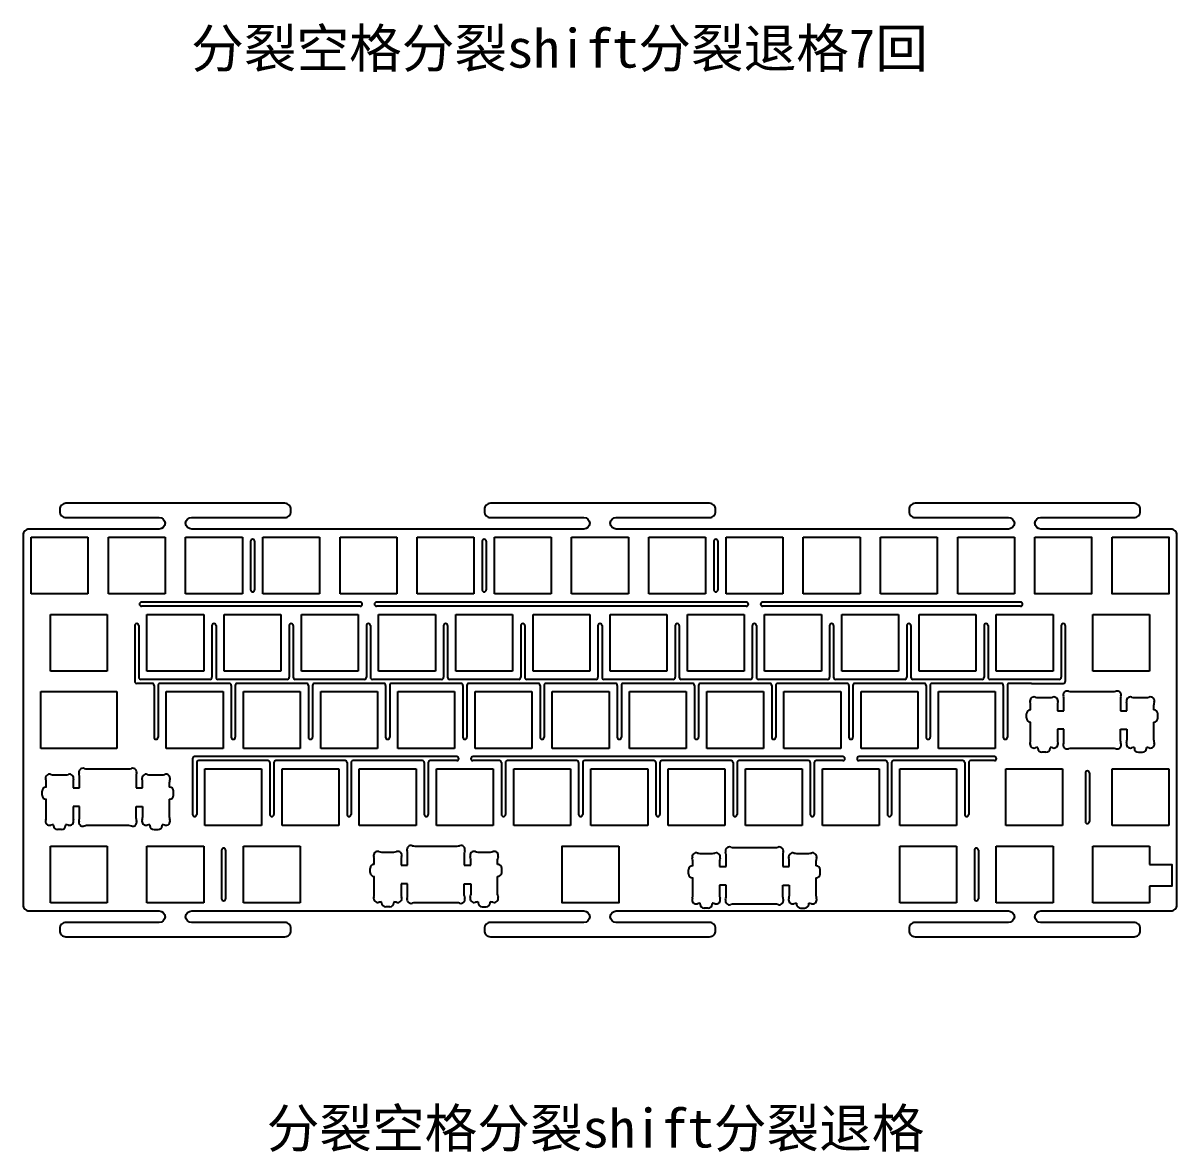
# Model space of a CAD drawing. Header units: millimetres. Extents: x 129 to 1846, y -253 to 443.
# Drawn here: x 892.4 to 1177.1, y -237.3 to 41.1 of the extents above; entities that cross this region are included whole.
import ezdxf

# ---------------------------------------------------------------- set-up
doc = ezdxf.new("R2010")
doc.units = ezdxf.units.MM
doc.layers.add('BoardOutLine', color=6, linetype='Continuous', true_color=0xff00ff)
doc.layers.add('SUIT-00-06_PBL7', color=7, linetype='Continuous')
doc.layers.add('上壳', color=10, linetype='Continuous')

msp = doc.modelspace()

# ---------------------------------------------------------------- linework, layer by layer
at = {"color": 0}
for p, q in [((894.42, -85.7), (908.42, -85.7)), ((894.42, -99.7), (894.42, -85.7)), ((908.42, -85.7), (908.42, -99.7)), ((913.47, -85.7), (927.47, -85.7)), ((913.47, -99.7), (913.47, -85.7)), ((927.47, -85.7), (927.47, -99.7)), ((932.52, -85.7), (946.52, -85.7)), ((932.52, -99.7), (932.52, -85.7)), ((946.52, -85.7), (946.52, -99.7)), ((951.57, -85.7), (965.57, -85.7)), ((951.57, -99.7), (951.57, -85.7)), ((965.57, -85.7), (965.57, -99.7)), ((970.62, -85.7), (984.62, -85.7)), ((970.62, -99.7), (970.62, -85.7)), ((984.62, -85.7), (984.62, -99.7)), ((989.67, -85.7), (1003.67, -85.7)), ((989.67, -99.7), (989.67, -85.7)), ((1003.67, -85.7), (1003.67, -99.7)), ((1008.72, -85.7), (1022.72, -85.7)), ((1008.72, -99.7), (1008.72, -85.7)), ((1022.72, -85.7), (1022.72, -99.7)), ((1027.77, -85.7), (1041.77, -85.7)), ((1027.77, -99.7), (1027.77, -85.7)), ((1041.77, -85.7), (1041.77, -99.7)), ((1046.82, -85.7), (1060.82, -85.7)), ((1046.82, -99.7), (1046.82, -85.7)), ((1060.82, -85.7), (1060.82, -99.7)), ((1065.87, -85.7), (1079.87, -85.7)), ((1065.87, -99.7), (1065.87, -85.7)), ((1079.87, -85.7), (1079.87, -99.7)), ((1084.92, -85.7), (1098.92, -85.7)), ((1084.92, -99.7), (1084.92, -85.7)), ((1098.92, -85.7), (1098.92, -99.7)), ((1103.97, -85.7), (1117.97, -85.7)), ((1103.97, -99.7), (1103.97, -85.7)), ((1117.97, -85.7), (1117.97, -99.7)), ((1123.02, -85.7), (1137.02, -85.7)), ((1123.02, -99.7), (1123.02, -85.7)), ((1137.02, -85.7), (1137.02, -99.7)), ((908.42, -99.7), (894.42, -99.7)), ((927.47, -99.7), (913.47, -99.7)), ((946.52, -99.7), (932.52, -99.7)), ((965.57, -99.7), (951.57, -99.7)), ((984.62, -99.7), (970.62, -99.7)), ((1003.67, -99.7), (989.67, -99.7)), ((1022.72, -99.7), (1008.72, -99.7)), ((1041.77, -99.7), (1027.77, -99.7)), ((1060.82, -99.7), (1046.82, -99.7)), ((1079.87, -99.7), (1065.87, -99.7)), ((1098.92, -99.7), (1084.92, -99.7)), ((1117.97, -99.7), (1103.97, -99.7)), ((1137.02, -99.7), (1123.02, -99.7)), ((899.18, -104.75), (913.18, -104.75)), ((899.18, -118.75), (899.18, -104.75)), ((913.18, -104.75), (913.18, -118.75)), ((922.99, -104.75), (936.99, -104.75)), ((922.99, -118.75), (922.99, -104.75)), ((936.99, -104.75), (936.99, -118.75)), ((942.04, -104.75), (956.04, -104.75)), ((942.04, -118.75), (942.04, -104.75)), ((956.04, -104.75), (956.04, -118.75)), ((961.09, -104.75), (975.09, -104.75)), ((961.09, -118.75), (961.09, -104.75)), ((975.09, -104.75), (975.09, -118.75)), ((980.14, -104.75), (994.14, -104.75)), ((980.14, -118.75), (980.14, -104.75)), ((994.14, -104.75), (994.14, -118.75)), ((999.19, -104.75), (1013.19, -104.75)), ((999.19, -118.75), (999.19, -104.75)), ((1013.19, -104.75), (1013.19, -118.75)), ((1018.24, -104.75), (1032.24, -104.75)), ((1018.24, -118.75), (1018.24, -104.75)), ((1032.24, -104.75), (1032.24, -118.75)), ((1037.29, -104.75), (1051.29, -104.75)), ((1037.29, -118.75), (1037.29, -104.75)), ((1051.29, -104.75), (1051.29, -118.75)), ((1056.34, -104.75), (1070.34, -104.75)), ((1056.34, -118.75), (1056.34, -104.75)), ((1070.34, -104.75), (1070.34, -118.75)), ((1075.39, -104.75), (1089.39, -104.75)), ((1075.39, -118.75), (1075.39, -104.75)), ((1089.39, -104.75), (1089.39, -118.75)), ((1094.44, -104.75), (1108.44, -104.75)), ((1094.44, -118.75), (1094.44, -104.75)), ((1108.44, -104.75), (1108.44, -118.75)), ((1113.49, -104.75), (1127.49, -104.75)), ((1113.49, -118.75), (1113.49, -104.75)), ((1127.49, -104.75), (1127.49, -118.75)), ((1132.54, -104.75), (1146.54, -104.75)), ((1132.54, -118.75), (1132.54, -104.75)), ((1146.54, -104.75), (1146.54, -118.75)), ((1156.35, -104.75), (1170.35, -104.75)), ((1156.35, -118.75), (1156.35, -104.75)), ((1170.35, -104.75), (1170.35, -118.75)), ((913.18, -118.75), (899.18, -118.75)), ((936.99, -118.75), (922.99, -118.75)), ((956.04, -118.75), (942.04, -118.75)), ((975.09, -118.75), (961.09, -118.75)), ((994.14, -118.75), (980.14, -118.75)), ((1013.19, -118.75), (999.19, -118.75)), ((1032.24, -118.75), (1018.24, -118.75)), ((1051.29, -118.75), (1037.29, -118.75)), ((1070.34, -118.75), (1056.34, -118.75)), ((1089.39, -118.75), (1075.39, -118.75)), ((1108.44, -118.75), (1094.44, -118.75)), ((1127.49, -118.75), (1113.49, -118.75)), ((1146.54, -118.75), (1132.54, -118.75)), ((1170.35, -118.75), (1156.35, -118.75)), ((927.75, -123.8), (941.75, -123.8)), ((927.75, -137.8), (927.75, -123.8)), ((941.75, -123.8), (941.75, -137.8)), ((946.8, -123.8), (960.8, -123.8)), ((946.8, -137.8), (946.8, -123.8)), ((960.8, -123.8), (960.8, -137.8)), ((965.85, -123.8), (979.85, -123.8)), ((965.85, -137.8), (965.85, -123.8)), ((979.85, -123.8), (979.85, -137.8)), ((984.9, -123.8), (998.9, -123.8)), ((984.9, -137.8), (984.9, -123.8)), ((998.9, -123.8), (998.9, -137.8)), ((1003.95, -123.8), (1017.95, -123.8)), ((1003.95, -137.8), (1003.95, -123.8)), ((1017.95, -123.8), (1017.95, -137.8)), ((1023, -123.8), (1037, -123.8)), ((1023, -137.8), (1023, -123.8)), ((1037, -123.8), (1037, -137.8)), ((1042.05, -123.8), (1056.05, -123.8)), ((1042.05, -137.8), (1042.05, -123.8)), ((1056.05, -123.8), (1056.05, -137.8)), ((1061.1, -123.8), (1075.1, -123.8)), ((1061.1, -137.8), (1061.1, -123.8)), ((1075.1, -123.8), (1075.1, -137.8)), ((1080.15, -123.8), (1094.15, -123.8)), ((1080.15, -137.8), (1080.15, -123.8)), ((1094.15, -123.8), (1094.15, -137.8)), ((1099.2, -123.8), (1113.2, -123.8)), ((1099.2, -137.8), (1099.2, -123.8)), ((1113.2, -123.8), (1113.2, -137.8)), ((1118.25, -123.8), (1132.25, -123.8)), ((1118.25, -137.8), (1118.25, -123.8)), ((1132.25, -123.8), (1132.25, -137.8)), ((941.75, -137.8), (927.75, -137.8)), ((960.8, -137.8), (946.8, -137.8)), ((979.85, -137.8), (965.85, -137.8)), ((998.9, -137.8), (984.9, -137.8)), ((1017.95, -137.8), (1003.95, -137.8)), ((1037, -137.8), (1023, -137.8)), ((1056.05, -137.8), (1042.05, -137.8)), ((1075.1, -137.8), (1061.1, -137.8)), ((1094.15, -137.8), (1080.15, -137.8)), ((1113.2, -137.8), (1099.2, -137.8)), ((1132.25, -137.8), (1118.25, -137.8)), ((937.28, -142.85), (951.28, -142.85)), ((937.28, -156.85), (937.28, -142.85)), ((951.28, -142.85), (951.28, -156.85)), ((956.33, -142.85), (970.33, -142.85)), ((956.33, -156.85), (956.33, -142.85)), ((970.33, -142.85), (970.33, -156.85)), ((975.38, -142.85), (989.38, -142.85)), ((975.38, -156.85), (975.38, -142.85)), ((989.38, -142.85), (989.38, -156.85)), ((994.43, -142.85), (1008.43, -142.85)), ((994.43, -156.85), (994.43, -142.85)), ((1008.43, -142.85), (1008.43, -156.85)), ((1013.48, -142.85), (1027.48, -142.85)), ((1013.48, -156.85), (1013.48, -142.85)), ((1027.48, -142.85), (1027.48, -156.85)), ((1032.53, -142.85), (1046.53, -142.85)), ((1032.53, -156.85), (1032.53, -142.85)), ((1046.53, -142.85), (1046.53, -156.85)), ((1051.58, -142.85), (1065.58, -142.85)), ((1051.58, -156.85), (1051.58, -142.85)), ((1065.58, -142.85), (1065.58, -156.85)), ((1070.63, -142.85), (1084.63, -142.85)), ((1070.63, -156.85), (1070.63, -142.85)), ((1084.63, -142.85), (1084.63, -156.85)), ((1089.68, -142.85), (1103.68, -142.85)), ((1089.68, -156.85), (1089.68, -142.85)), ((1103.68, -142.85), (1103.68, -156.85)), ((1108.73, -142.85), (1122.73, -142.85)), ((1108.73, -156.85), (1108.73, -142.85)), ((1122.73, -142.85), (1122.73, -156.85)), ((1134.92, -142.85), (1148.92, -142.85)), ((1134.92, -156.85), (1134.92, -142.85)), ((1148.92, -142.85), (1148.92, -156.85)), ((1161.12, -142.85), (1175.12, -142.85)), ((1161.12, -156.85), (1161.12, -142.85)), ((1175.12, -142.85), (1175.12, -156.85)), ((951.28, -156.85), (937.28, -156.85)), ((970.33, -156.85), (956.33, -156.85)), ((989.38, -156.85), (975.38, -156.85)), ((1008.43, -156.85), (994.43, -156.85)), ((1027.48, -156.85), (1013.48, -156.85)), ((1046.53, -156.85), (1032.53, -156.85)), ((1065.58, -156.85), (1051.58, -156.85)), ((1084.63, -156.85), (1070.63, -156.85)), ((1103.68, -156.85), (1089.68, -156.85)), ((1122.73, -156.85), (1108.73, -156.85)), ((1148.92, -156.85), (1134.92, -156.85)), ((1175.12, -156.85), (1161.12, -156.85)), ((899.18, -161.9), (913.18, -161.9)), ((899.18, -175.9), (899.18, -161.9)), ((913.18, -161.9), (913.18, -175.9)), ((922.99, -161.9), (936.99, -161.9)), ((922.99, -175.9), (922.99, -161.9)), ((936.99, -161.9), (936.99, -175.9)), ((946.8, -161.9), (960.8, -161.9)), ((946.8, -175.9), (946.8, -161.9)), ((960.8, -161.9), (960.8, -175.9)), ((1108.73, -161.9), (1122.73, -161.9)), ((1108.73, -175.9), (1108.73, -161.9)), ((1122.73, -161.9), (1122.73, -175.9)), ((1132.54, -161.9), (1146.54, -161.9)), ((1132.54, -175.9), (1132.54, -161.9)), ((1146.54, -161.9), (1146.54, -175.9)), ((1156.35, -175.9), (1156.35, -161.9)), ((1156.35, -161.9), (1170.35, -161.9)), ((1170.35, -161.9), (1170.35, -166.46)), ((1170.35, -171.77), (1170.35, -175.9)), ((913.18, -175.9), (899.18, -175.9)), ((936.99, -175.9), (922.99, -175.9)), ((960.8, -175.9), (946.8, -175.9)), ((1122.73, -175.9), (1108.73, -175.9)), ((1146.54, -175.9), (1132.54, -175.9)), ((1170.35, -175.9), (1156.35, -175.9))]:
    msp.add_line(p, q, dxfattribs=at)
at = {"linetype": 'Continuous'}
msp.add_lwpolyline([(892.42, -130.8), (892.42, -175.9), (892.42, -176.4, 0.414214), (893.92, -177.9), (925.98, -177.9, -0.399638), (927.47, -179.32, -0.399638), (925.98, -180.75), (902.98, -180.75, 0.414214), (901.48, -182.25), (901.48, -182.75, 0.414214), (902.98, -184.25), (930, -184.25), (957.02, -184.25, 0.414214), (958.52, -182.75), (958.52, -182.25, 0.414214), (957.02, -180.75), (934.02, -180.75, -0.399638), (932.52, -179.32, -0.399638), (934.02, -177.9), (1030.75, -177.9, -0.399638), (1032.24, -179.32, -0.399638), (1030.75, -180.75), (1007.75, -180.75, 0.414214), (1006.25, -182.25), (1006.25, -182.75, 0.414214), (1007.75, -184.25), (1034.77, -184.25), (1061.79, -184.25, 0.414214), (1063.29, -182.75), (1063.29, -182.25, 0.414214), (1061.79, -180.75), (1038.79, -180.75, -0.399638), (1037.29, -179.32, -0.399638), (1038.79, -177.9), (1135.52, -177.9, -0.399638), (1137.01, -179.32, -0.399638), (1135.52, -180.75), (1112.52, -180.75, 0.414214), (1111.02, -182.25), (1111.02, -182.75, 0.414214), (1112.52, -184.25), (1139.54, -184.25), (1166.56, -184.25, 0.414214), (1168.06, -182.75), (1168.06, -182.25, 0.414214), (1166.56, -180.75), (1143.56, -180.75, -0.399638), (1142.06, -179.32, -0.399638), (1143.56, -177.9), (1175.62, -177.9, 0.414214), (1177.12, -176.4), (1177.12, -130.8), (1177.12, -85.2, 0.414214), (1175.62, -83.7), (1143.56, -83.7, -0.399638), (1142.06, -82.27, -0.399638), (1143.56, -80.85), (1166.56, -80.85, 0.414214), (1168.06, -79.35), (1168.06, -78.85, 0.414214), (1166.56, -77.35), (1139.54, -77.35), (1112.52, -77.35, 0.414214), (1111.02, -78.85), (1111.02, -79.35, 0.414214), (1112.52, -80.85), (1135.52, -80.85, -0.399638), (1137.01, -82.27, -0.399638), (1135.52, -83.7), (1038.79, -83.7, -0.399638), (1037.29, -82.27, -0.399638), (1038.79, -80.85), (1061.79, -80.85, 0.414214), (1063.29, -79.35), (1063.29, -78.85, 0.414214), (1061.79, -77.35), (1034.77, -77.35), (1007.75, -77.35, 0.414214), (1006.25, -78.85), (1006.25, -79.35, 0.414214), (1007.75, -80.85), (1030.75, -80.85, -0.399638), (1032.24, -82.27, -0.399638), (1030.75, -83.7), (934.02, -83.7, -0.399638), (932.52, -82.27, -0.399638), (934.02, -80.85), (957.02, -80.85, 0.414214), (958.52, -79.35), (958.52, -78.85, 0.414214), (957.02, -77.35), (930, -77.35), (902.98, -77.35, 0.414214), (901.48, -78.85), (901.48, -79.35, 0.414214), (902.98, -80.85), (925.98, -80.85, -0.399638), (927.47, -82.27, -0.399638), (925.98, -83.7), (893.92, -83.7, 0.414214), (892.42, -85.2), (892.42, -85.7)], format="xyb", close=True, dxfattribs=at)
at = {"color": 0}
for points in [[(1142.07, -85.7), (1156.07, -85.7), (1156.07, -99.7), (1142.07, -99.7)], [(1161.12, -85.7), (1175.12, -85.7), (1175.12, -99.7), (1161.12, -99.7)], [(1039.38, -161.9), (1039.38, -175.9), (1025.39, -175.9), (1025.39, -161.9)]]:
    msp.add_lwpolyline(points, close=True, dxfattribs=at)
msp.add_lwpolyline([(1170.35, -166.46), (1175.85, -166.46), (1175.85, -171.77), (1170.35, -171.77)])
at = {"layer": 'BoardOutLine'}
for p, q in [((948.54, -86.7), (948.54, -98.7)), ((949.54, -86.7), (949.54, -98.7)), ((1005.69, -86.7), (1005.69, -98.7)), ((1006.69, -86.7), (1006.69, -98.7)), ((1062.84, -86.7), (1062.84, -98.7)), ((1063.84, -86.7), (1063.84, -98.7)), ((1154.52, -143.85), (1154.52, -155.85)), ((1155.52, -143.85), (1155.52, -155.85)), ((941.4, -162.9), (941.4, -174.9)), ((942.4, -162.9), (942.4, -174.9)), ((1127.13, -162.9), (1127.13, -174.9)), ((1128.13, -162.9), (1128.13, -174.9))]:
    msp.add_line(p, q, dxfattribs=at)
for centre, start, end in [((949.04, -86.7), 0, 180), ((1006.19, -86.7), 0, 180), ((1063.34, -86.7), 0, 180), ((949.04, -98.7), 180, 0), ((1006.19, -98.7), 180, 0), ((1063.34, -98.7), 180, 0), ((1155.02, -143.85), 0, 180), ((1155.02, -155.85), 180, 0), ((941.9, -162.9), 0, 180), ((1127.63, -162.9), 0, 180), ((941.9, -174.9), 180, 0), ((1127.63, -174.9), 180, 0)]:
    msp.add_arc(centre, 0.5, start, end, dxfattribs=at)
at = {"layer": 'SUIT-00-06_PBL7', "color": 7, "linetype": 'Continuous'}
for p, q in [((896.8, -137.8), (896.8, -123.8)), ((896.8, -123.8), (915.56, -123.8)), ((915.56, -123.8), (915.56, -137.8)), ((915.56, -137.8), (896.8, -137.8))]:
    msp.add_line(p, q, dxfattribs=at)
at = {"layer": '上壳'}
for p, q in [((975.62, -101.72), (921.64, -101.72)), ((976.12, -102.22), (976.12, -102.22)), ((979.12, -102.22), (979.12, -102.22)), ((1070.87, -101.72), (979.62, -101.72)), ((1071.37, -102.22), (1071.37, -102.22)), ((1074.37, -102.22), (1074.37, -102.22)), ((1138.54, -101.72), (1074.87, -101.72)), ((975.62, -102.72), (921.64, -102.72)), ((1070.87, -102.72), (979.62, -102.72)), ((1138.54, -102.72), (1074.87, -102.72)), ((919.97, -107.5), (919.97, -121.27)), ((920.97, -107.5), (920.97, -120.27)), ((939.02, -107.5), (939.02, -120.27)), ((940.02, -107.5), (940.02, -120.27)), ((958.07, -107.5), (958.07, -120.27)), ((959.07, -107.5), (959.07, -120.27)), ((977.12, -107.5), (977.12, -120.27)), ((978.12, -107.5), (978.12, -120.27)), ((996.17, -107.5), (996.17, -120.27)), ((997.17, -107.5), (997.17, -120.27)), ((1015.22, -107.5), (1015.22, -120.27)), ((1016.22, -107.5), (1016.22, -120.27)), ((1034.27, -107.5), (1034.27, -120.27)), ((1035.27, -107.5), (1035.27, -120.27)), ((1053.32, -107.5), (1053.32, -120.27)), ((1054.32, -107.5), (1054.32, -120.27)), ((1072.37, -120.27), (1072.37, -107.5)), ((1073.37, -107.5), (1073.37, -120.27)), ((1091.42, -107.5), (1091.42, -120.27)), ((1092.42, -107.5), (1092.42, -120.27)), ((1110.47, -107.5), (1110.47, -120.27)), ((1111.47, -107.5), (1111.47, -120.27)), ((1129.52, -107.5), (1129.52, -120.27)), ((1130.52, -107.5), (1130.52, -120.27)), ((1148.57, -107.5), (1148.57, -120.27)), ((1149.57, -107.5), (1149.57, -121.27)), ((924.23, -121.77), (920.47, -121.77)), ((938.52, -120.77), (921.47, -120.77)), ((924.73, -122.27), (924.73, -135.05)), ((925.73, -122.27), (925.73, -135.05)), ((943.28, -121.77), (926.23, -121.77)), ((957.57, -120.77), (940.52, -120.77)), ((943.78, -122.27), (943.78, -135.05)), ((944.78, -122.27), (944.78, -135.05)), ((962.33, -121.77), (945.28, -121.77)), ((976.62, -120.77), (959.57, -120.77)), ((962.83, -122.27), (962.83, -135.05)), ((963.83, -122.27), (963.83, -135.05)), ((981.38, -121.77), (964.33, -121.77)), ((995.67, -120.77), (978.62, -120.77)), ((981.88, -122.27), (981.88, -135.05)), ((982.88, -122.27), (982.88, -135.05)), ((1000.43, -121.77), (983.38, -121.77)), ((1014.72, -120.77), (997.67, -120.77)), ((1000.93, -122.27), (1000.93, -135.05)), ((1001.93, -122.27), (1001.93, -135.05)), ((1019.48, -121.77), (1002.43, -121.77)), ((1033.77, -120.77), (1016.72, -120.77)), ((1019.98, -122.27), (1019.98, -135.05)), ((1020.98, -122.27), (1020.98, -135.05)), ((1038.53, -121.77), (1021.48, -121.77)), ((1052.82, -120.77), (1035.77, -120.77)), ((1039.03, -122.27), (1039.03, -135.05)), ((1040.03, -122.27), (1040.03, -135.05)), ((1057.58, -121.77), (1040.53, -121.77)), ((1071.87, -120.77), (1054.82, -120.77)), ((1058.08, -122.27), (1058.08, -135.05)), ((1059.08, -122.27), (1059.08, -135.05)), ((1076.63, -121.77), (1059.58, -121.77)), ((1090.92, -120.77), (1073.87, -120.77)), ((1077.13, -122.27), (1077.13, -135.05)), ((1078.13, -122.27), (1078.13, -135.05)), ((1095.68, -121.77), (1078.63, -121.77)), ((1109.97, -120.77), (1092.92, -120.77)), ((1096.18, -122.27), (1096.18, -135.05)), ((1097.18, -122.27), (1097.18, -135.05)), ((1114.73, -121.77), (1097.68, -121.77)), ((1129.02, -120.77), (1111.97, -120.77)), ((1115.23, -122.27), (1115.23, -135.05)), ((1116.23, -122.27), (1116.23, -135.05)), ((1133.78, -121.77), (1116.73, -121.77)), ((1148.07, -120.77), (1131.02, -120.77)), ((1134.28, -122.27), (1134.28, -135.05)), ((1135.28, -122.27), (1135.28, -135.05)), ((1141.22, -121.77), (1135.78, -121.77)), ((1141.22, -121.78), (1142.46, -121.77)), ((1142.46, -121.77), (1149.07, -121.77)), ((1149.07, -121.77), (1149.07, -121.77)), ((1142.76, -125.27), (1145.86, -125.27)), ((1150.99, -123.8), (1161.43, -123.8)), ((1166.56, -125.27), (1169.66, -125.27)), ((1140.98, -128.3), (1140.98, -127.05)), ((1147.63, -127.05), (1147.63, -128.5)), ((1149.21, -128.5), (1149.21, -125.58)), ((1163.21, -125.58), (1163.21, -128.5)), ((1164.78, -128.5), (1164.78, -127.05)), ((1171.43, -128.3), (1171.43, -127.05)), ((1139.98, -130.3), (1139.98, -129.3)), ((1147.63, -128.5), (1149.21, -128.5)), ((1163.21, -128.5), (1164.78, -128.5)), ((1172.43, -130.3), (1172.43, -129.3)), ((1140.98, -135.79), (1140.98, -131.3)), ((1149.21, -133.1), (1147.63, -133.1)), ((1147.63, -133.1), (1147.63, -135.79)), ((1149.21, -136.02), (1149.21, -133.1)), ((1163.21, -136.02), (1163.21, -133.1)), ((1163.21, -133.1), (1164.78, -133.1)), ((1164.78, -133.1), (1164.78, -135.79)), ((1171.43, -135.79), (1171.43, -131.3)), ((1142.81, -137.57), (1142.76, -137.57)), ((1142.81, -137.77), (1142.81, -137.57)), ((1144.81, -138.77), (1143.81, -138.77)), ((1145.86, -137.57), (1145.81, -137.57)), ((1145.81, -137.57), (1145.81, -137.77)), ((1161.43, -137.8), (1150.99, -137.8)), ((1166.56, -137.57), (1166.61, -137.57)), ((1166.61, -137.57), (1166.61, -137.77)), ((1167.61, -138.77), (1168.61, -138.77)), ((1169.61, -137.77), (1169.61, -137.57)), ((1169.61, -137.57), (1169.66, -137.57)), ((934.25, -140.32), (934.25, -154.1)), ((999.43, -139.82), (934.75, -139.82)), ((935.25, -141.32), (935.25, -154.1)), ((952.8, -140.82), (935.75, -140.82)), ((953.3, -141.32), (953.3, -154.1)), ((954.3, -141.32), (954.3, -154.1)), ((971.85, -140.82), (954.8, -140.82)), ((972.35, -141.32), (972.35, -154.1)), ((973.35, -141.32), (973.35, -154.1)), ((990.9, -140.82), (973.85, -140.82)), ((991.4, -141.32), (991.4, -154.1)), ((992.4, -141.32), (992.4, -154.1)), ((999.43, -140.82), (992.9, -140.82)), ((999.93, -140.32), (999.93, -140.32)), ((1002.93, -140.32), (1002.93, -140.32)), ((1094.68, -139.82), (1003.43, -139.82)), ((1009.95, -140.82), (1003.43, -140.82)), ((1010.45, -141.32), (1010.45, -154.1)), ((1011.45, -141.32), (1011.45, -154.1)), ((1029, -140.82), (1011.95, -140.82)), ((1029.5, -141.32), (1029.5, -154.1)), ((1030.5, -141.32), (1030.5, -154.1)), ((1048.05, -140.82), (1031, -140.82)), ((1048.55, -141.32), (1048.55, -154.1)), ((1049.55, -141.32), (1049.55, -154.1)), ((1067.1, -140.82), (1050.05, -140.82)), ((1067.6, -141.32), (1067.6, -154.1)), ((1068.6, -141.32), (1068.6, -154.1)), ((1086.15, -140.82), (1069.1, -140.82)), ((1086.65, -141.32), (1086.65, -154.1)), ((1087.65, -141.32), (1087.65, -154.1)), ((1094.68, -140.82), (1088.15, -140.82)), ((1095.18, -140.32), (1095.18, -140.32)), ((1098.18, -140.32), (1098.18, -140.32)), ((1132.09, -139.82), (1098.68, -139.82)), ((1105.2, -140.82), (1098.68, -140.82)), ((1105.7, -141.32), (1105.7, -154.1)), ((1106.7, -141.32), (1106.7, -154.1)), ((1124.25, -140.82), (1107.2, -140.82)), ((1124.75, -141.32), (1124.75, -154.1)), ((1125.75, -141.32), (1125.75, -154.1)), ((1132.09, -140.82), (1126.25, -140.82)), ((899.88, -144.32), (902.97, -144.32)), ((906.32, -147.55), (906.32, -144.63)), ((908.1, -142.85), (918.54, -142.85)), ((920.32, -144.63), (920.32, -147.55)), ((923.68, -144.32), (926.77, -144.32)), ((898.1, -147.35), (898.1, -146.1)), ((904.75, -146.1), (904.75, -147.55)), ((904.75, -147.55), (906.32, -147.55)), ((920.32, -147.55), (921.9, -147.55)), ((921.9, -147.55), (921.9, -146.1)), ((928.55, -147.35), (928.55, -146.1)), ((897.1, -149.35), (897.1, -148.35)), ((898.1, -154.84), (898.1, -150.35)), ((928.55, -154.84), (928.55, -150.35)), ((929.55, -149.35), (929.55, -148.35)), ((906.32, -152.15), (904.75, -152.15)), ((904.75, -152.15), (904.75, -154.84)), ((906.32, -155.07), (906.32, -152.15)), ((920.32, -155.07), (920.32, -152.15)), ((920.32, -152.15), (921.9, -152.15)), ((921.9, -152.15), (921.9, -154.84)), ((899.92, -156.62), (899.88, -156.62)), ((899.92, -156.82), (899.92, -156.62)), ((901.92, -157.82), (900.92, -157.82)), ((902.97, -156.62), (902.92, -156.62)), ((902.92, -156.62), (902.92, -156.82)), ((918.54, -156.85), (908.1, -156.85)), ((923.68, -156.62), (923.72, -156.62)), ((923.72, -156.62), (923.72, -156.82)), ((924.72, -157.82), (925.72, -157.82)), ((926.72, -156.82), (926.72, -156.62)), ((926.72, -156.62), (926.77, -156.62)), ((989.06, -161.9), (999.51, -161.9)), ((1067.65, -162.24), (1078.09, -162.24)), ((980.84, -163.37), (983.93, -163.37)), ((987.29, -166.6), (987.29, -163.68)), ((1001.29, -163.68), (1001.29, -166.6)), ((1004.64, -163.37), (1007.73, -163.37)), ((1059.42, -163.71), (1062.51, -163.71)), ((1065.87, -166.94), (1065.87, -164.02)), ((1079.87, -164.02), (1079.87, -166.94)), ((1083.22, -163.71), (1086.31, -163.71)), ((978.06, -168.4), (978.06, -167.4)), ((979.06, -166.4), (979.06, -165.15)), ((985.71, -165.15), (985.71, -166.6)), ((985.71, -166.6), (987.29, -166.6)), ((1001.29, -166.6), (1002.86, -166.6)), ((1002.86, -166.6), (1002.86, -165.15)), ((1009.51, -166.4), (1009.51, -165.15)), ((1010.51, -168.4), (1010.51, -167.4)), ((1056.64, -168.74), (1056.64, -167.74)), ((1057.64, -166.74), (1057.64, -165.49)), ((1064.29, -165.49), (1064.29, -166.94)), ((1064.29, -166.94), (1065.87, -166.94)), ((1079.87, -166.94), (1081.44, -166.94)), ((1081.44, -166.94), (1081.44, -165.49)), ((1088.09, -166.74), (1088.09, -165.49)), ((1089.09, -168.74), (1089.09, -167.74)), ((979.06, -173.89), (979.06, -169.4)), ((1009.51, -173.89), (1009.51, -169.4)), ((1057.64, -174.23), (1057.64, -169.74)), ((1088.09, -174.23), (1088.09, -169.74)), ((987.29, -171.2), (985.71, -171.2)), ((985.71, -171.2), (985.71, -173.89)), ((987.29, -174.12), (987.29, -171.2)), ((1001.29, -174.12), (1001.29, -171.2)), ((1001.29, -171.2), (1002.86, -171.2)), ((1002.86, -171.2), (1002.86, -173.89)), ((1065.87, -171.54), (1064.29, -171.54)), ((1064.29, -171.54), (1064.29, -174.23)), ((1065.87, -174.46), (1065.87, -171.54)), ((1079.87, -174.46), (1079.87, -171.54)), ((1079.87, -171.54), (1081.44, -171.54)), ((1081.44, -171.54), (1081.44, -174.23)), ((980.89, -175.67), (980.84, -175.67)), ((980.89, -175.87), (980.89, -175.67)), ((983.93, -175.67), (983.89, -175.67)), ((983.89, -175.67), (983.89, -175.87)), ((999.51, -175.9), (989.06, -175.9)), ((1004.64, -175.67), (1004.69, -175.67)), ((1004.69, -175.67), (1004.69, -175.87)), ((1007.69, -175.87), (1007.69, -175.67)), ((1007.69, -175.67), (1007.73, -175.67)), ((1059.47, -176.01), (1059.42, -176.01)), ((1059.47, -176.21), (1059.47, -176.01)), ((1062.51, -176.01), (1062.47, -176.01)), ((1062.47, -176.01), (1062.47, -176.21)), ((1078.09, -176.24), (1067.65, -176.24)), ((1083.22, -176.01), (1083.27, -176.01)), ((1083.27, -176.01), (1083.27, -176.21)), ((1086.27, -176.21), (1086.27, -176.01)), ((1086.27, -176.01), (1086.31, -176.01)), ((982.89, -176.87), (981.89, -176.87)), ((1005.69, -176.87), (1006.69, -176.87)), ((1061.47, -177.21), (1060.47, -177.21)), ((1084.27, -177.21), (1085.27, -177.21))]:
    msp.add_line(p, q, dxfattribs=at)
for centre, radius, start, end in [((921.64, -102.22), 0.5, 90, 270), ((975.62, -102.22), 0.5, 270, 89.7719), ((979.62, -102.22), 0.5, 90, 269.8631), ((1070.87, -102.22), 0.5, 270, 89.7719), ((1074.87, -102.22), 0.5, 90, 269.8631), ((1138.54, -102.22), 0.5, 270, 90), ((920.47, -107.5), 0.5, 0, 180), ((939.52, -107.5), 0.5, 0, 180), ((958.57, -107.5), 0.5, 0, 180), ((977.62, -107.5), 0.5, 0, 180), ((996.67, -107.5), 0.5, 0, 180), ((1015.72, -107.5), 0.5, 0, 180), ((1034.77, -107.5), 0.5, 0, 180), ((1053.82, -107.5), 0.5, 0, 180), ((1072.87, -107.5), 0.5, 0, 180), ((1091.92, -107.5), 0.5, 0, 180), ((1110.97, -107.5), 0.5, 0, 180), ((1130.02, -107.5), 0.5, 0, 180), ((1149.07, -107.5), 0.5, 0, 180), ((920.47, -121.27), 0.5, 180, 270), ((921.47, -120.27), 0.5, 180, 270), ((924.23, -122.27), 0.5, 0, 90), ((926.23, -122.27), 0.5, 90, 180), ((938.52, -120.27), 0.5, 270, 0), ((940.52, -120.27), 0.5, 180, 270), ((943.28, -122.27), 0.5, 0, 90), ((945.28, -122.27), 0.5, 90, 180), ((957.57, -120.27), 0.5, 270, 0), ((959.57, -120.27), 0.5, 180, 270), ((962.33, -122.27), 0.5, 0, 90), ((964.33, -122.27), 0.5, 90, 180), ((976.62, -120.27), 0.5, 270, 0), ((978.62, -120.27), 0.5, 180, 270), ((981.38, -122.27), 0.5, 0, 90), ((983.38, -122.27), 0.5, 90, 180), ((995.67, -120.27), 0.5, 270, 0), ((997.67, -120.27), 0.5, 180, 270), ((1000.43, -122.27), 0.5, 0, 90), ((1002.43, -122.27), 0.5, 90, 180), ((1014.72, -120.27), 0.5, 270, 0), ((1016.72, -120.27), 0.5, 180, 270), ((1019.48, -122.27), 0.5, 0, 90), ((1021.48, -122.27), 0.5, 90, 180), ((1033.77, -120.27), 0.5, 270, 0), ((1035.77, -120.27), 0.5, 180, 270), ((1038.53, -122.27), 0.5, 0, 90), ((1040.53, -122.27), 0.5, 90, 180), ((1052.82, -120.27), 0.5, 270, 0), ((1054.82, -120.27), 0.5, 180, 270), ((1057.58, -122.27), 0.5, 0, 90), ((1059.58, -122.27), 0.5, 90, 180), ((1071.87, -120.27), 0.5, 270, 0), ((1073.87, -120.27), 0.5, 180, 270), ((1076.63, -122.27), 0.5, 0, 90), ((1078.63, -122.27), 0.5, 90, 180), ((1090.92, -120.27), 0.5, 270, 0), ((1092.92, -120.27), 0.5, 180, 270), ((1095.68, -122.27), 0.5, 0, 90), ((1097.68, -122.27), 0.5, 90, 180), ((1109.97, -120.27), 0.5, 270, 0), ((1111.97, -120.27), 0.5, 180, 270), ((1114.73, -122.27), 0.5, 0, 90), ((1116.73, -122.27), 0.5, 90, 180), ((1129.02, -120.27), 0.5, 270, 0), ((1131.02, -120.27), 0.5, 180, 270), ((1133.78, -122.27), 0.5, 0, 90), ((1135.78, -122.27), 0.5, 90, 180), ((1144.3, -123.54), 3.55, 150.0908, 150.1264), ((1144.3, -123.54), 3.55, 29.8736, 29.9092), ((1148.07, -120.27), 0.5, 270, 0), ((1149.07, -122.77), 1, 90, 90), ((1149.07, -121.27), 0.5, 270, 0), ((1141.84, -126.12), 1, 72.0237, 197.9763), ((1142.76, -123.27), 2, 252.0237, 270), ((1145.86, -123.27), 2, 270, 287.9763), ((1146.78, -126.12), 1, 342.0237, 107.9763), ((1150.06, -124.65), 1, 72.0237, 197.9763), ((1147.21, -125.58), 2, 360, 17.9763), ((1150.99, -121.8), 2, 252.0237, 270), ((1161.43, -121.8), 2, 270, 287.9763), ((1162.36, -124.65), 1, 342.0237, 107.9763), ((1165.21, -125.58), 2, 162.0237, 180), ((1165.64, -126.12), 1, 72.0237, 197.9763), ((1166.56, -123.27), 2, 252.0237, 270), ((1169.66, -123.27), 2, 270, 287.9763), ((1170.58, -126.12), 1, 342.0237, 107.9763), ((1138.98, -127.05), 2, 0, 17.9763), ((1149.63, -127.05), 2, 162.0237, 180), ((1162.78, -127.05), 2, 0, 17.9763), ((1173.43, -127.05), 2, 162.0237, 180), ((1140.98, -129.3), 1, 90, 180), ((1140.98, -130.3), 1, 180, 270), ((1171.43, -129.3), 1, 0, 90), ((1171.43, -130.3), 1, 270, 360), ((925.23, -135.05), 0.5, 180, 0), ((944.28, -135.05), 0.5, 180, 0), ((963.33, -135.05), 0.5, 180, 0), ((982.38, -135.05), 0.5, 180, 0), ((1001.43, -135.05), 0.5, 180, 0), ((1020.48, -135.05), 0.5, 180, 0), ((1039.53, -135.05), 0.5, 180, 0), ((1058.58, -135.05), 0.5, 180, 0), ((1077.63, -135.05), 0.5, 180, 0), ((1096.68, -135.05), 0.5, 180, 0), ((1115.73, -135.05), 0.5, 180, 0), ((1134.78, -135.05), 0.5, 180, 0), ((1141.84, -136.71), 1, 162.0237, 287.9763), ((1138.98, -135.79), 2, 342.0237, 360), ((1146.78, -136.71), 1, 252.0237, 17.9763), ((1149.63, -135.79), 2, 180, 197.9763), ((1150.06, -136.94), 1, 162.0237, 287.9763), ((1147.21, -136.02), 2, 342.0237, 360), ((1162.36, -136.94), 1, 252.0237, 17.9763), ((1165.21, -136.02), 2, 180, 197.9763), ((1165.64, -136.71), 1, 162.0237, 287.9763), ((1162.78, -135.79), 2, 342.0237, 0), ((1170.58, -136.71), 1, 252.0237, 17.9763), ((1173.43, -135.79), 2, 180, 197.9763), ((1142.76, -139.57), 2, 90, 107.9763), ((1143.81, -137.77), 1, 180, 270), ((1144.81, -137.77), 1, 270, 0), ((1145.86, -139.57), 2, 72.0237, 90), ((1150.99, -139.8), 2, 90, 107.9763), ((1161.43, -139.8), 2, 72.0237, 90), ((1166.56, -139.57), 2, 90, 107.9763), ((1167.61, -137.77), 1, 180, 270), ((1168.61, -137.77), 1, 270, 0), ((1169.66, -139.57), 2, 72.0237, 90), ((934.75, -140.32), 0.5, 90, 180), ((935.75, -141.32), 0.5, 90, 180), ((952.8, -141.32), 0.5, 0, 90), ((954.8, -141.32), 0.5, 90, 180), ((971.85, -141.32), 0.5, 0, 90), ((973.85, -141.32), 0.5, 90, 180), ((990.9, -141.32), 0.5, 0, 90), ((992.9, -141.32), 0.5, 90, 180), ((999.43, -140.32), 0.5, 270, 89.7719), ((1003.43, -140.32), 0.5, 90, 269.8631), ((1009.95, -141.32), 0.5, 0, 90), ((1011.95, -141.32), 0.5, 90, 180), ((1029, -141.32), 0.5, 0, 90), ((1031, -141.32), 0.5, 90, 180), ((1048.05, -141.32), 0.5, 0, 90), ((1050.05, -141.32), 0.5, 90, 180), ((1067.1, -141.32), 0.5, 0, 90), ((1069.1, -141.32), 0.5, 90, 180), ((1086.15, -141.32), 0.5, 0, 90), ((1088.15, -141.32), 0.5, 90, 180), ((1094.68, -140.32), 0.5, 270, 89.7719), ((1098.68, -140.32), 0.5, 90, 269.8631), ((1105.2, -141.32), 0.5, 0, 90), ((1107.2, -141.32), 0.5, 90, 180), ((1124.25, -141.32), 0.5, 0, 90), ((1126.25, -141.32), 0.5, 90, 180), ((1132.09, -140.32), 0.5, 270, 90), ((898.95, -145.17), 1, 72.0237, 197.9763), ((899.88, -142.32), 2, 252.0237, 270), ((902.97, -142.32), 2, 270, 287.9763), ((903.89, -145.17), 1, 342.0237, 107.9763), ((907.18, -143.7), 1, 72.0237, 197.9763), ((904.32, -144.63), 2, 360, 17.9763), ((908.1, -140.85), 2, 252.0237, 270), ((918.54, -140.85), 2, 270, 287.9763), ((919.47, -143.7), 1, 342.0237, 107.9763), ((922.32, -144.63), 2, 162.0237, 180), ((922.75, -145.17), 1, 72.0237, 197.9763), ((923.68, -142.32), 2, 252.0237, 270), ((926.77, -142.32), 2, 270, 287.9763), ((927.69, -145.17), 1, 342.0237, 107.9763), ((898.1, -148.35), 1, 90, 180), ((896.1, -146.1), 2, 0, 17.9763), ((906.75, -146.1), 2, 162.0237, 180), ((919.9, -146.1), 2, 0, 17.9763), ((930.55, -146.1), 2, 162.0237, 180), ((928.55, -148.35), 1, 0, 90), ((898.1, -149.35), 1, 180, 270), ((928.55, -149.35), 1, 270, 360), ((898.95, -155.76), 1, 162.0237, 287.9763), ((896.1, -154.84), 2, 342.0237, 360), ((903.89, -155.76), 1, 252.0237, 17.9763), ((906.75, -154.84), 2, 180, 197.9763), ((907.18, -155.99), 1, 162.0237, 287.9763), ((904.32, -155.07), 2, 342.0237, 360), ((919.47, -155.99), 1, 252.0237, 17.9763), ((922.32, -155.07), 2, 180, 197.9763), ((922.75, -155.76), 1, 162.0237, 287.9763), ((919.9, -154.84), 2, 342.0237, 0), ((927.69, -155.76), 1, 252.0237, 17.9763), ((930.55, -154.84), 2, 180, 197.9763), ((934.75, -154.1), 0.5, 180, 0), ((953.8, -154.1), 0.5, 180, 0), ((972.85, -154.1), 0.5, 180, 0), ((991.9, -154.1), 0.5, 180, 0), ((1010.95, -154.1), 0.5, 180, 0), ((1030, -154.1), 0.5, 180, 0), ((1049.05, -154.1), 0.5, 180, 0), ((1068.1, -154.1), 0.5, 180, 0), ((1087.15, -154.1), 0.5, 180, 0), ((1106.2, -154.1), 0.5, 180, 0), ((1125.25, -154.1), 0.5, 180, 0), ((899.88, -158.62), 2, 90, 107.9763), ((900.92, -156.82), 1, 180, 270), ((901.92, -156.82), 1, 270, 0), ((902.97, -158.62), 2, 72.0237, 90), ((908.1, -158.85), 2, 90, 107.9763), ((918.54, -158.85), 2, 72.0237, 90), ((923.68, -158.62), 2, 90, 107.9763), ((924.72, -156.82), 1, 180, 270), ((925.72, -156.82), 1, 270, 0), ((926.77, -158.62), 2, 72.0237, 90), ((988.14, -162.75), 1, 72.0237, 197.9763), ((989.06, -159.9), 2, 252.0237, 270), ((999.51, -159.9), 2, 270, 287.9763), ((1000.43, -162.75), 1, 342.0237, 107.9763), ((1066.72, -163.1), 1, 72.0237, 197.9763), ((1067.65, -160.24), 2, 252.0237, 270), ((1078.09, -160.24), 2, 270, 287.9763), ((1079.01, -163.1), 1, 342.0237, 107.9763), ((979.91, -164.22), 1, 72.0237, 197.9763), ((977.06, -165.15), 2, 0, 17.9763), ((980.84, -161.37), 2, 252.0237, 270), ((983.93, -161.37), 2, 270, 287.9763), ((984.86, -164.22), 1, 342.0237, 107.9763), ((987.71, -165.15), 2, 162.0237, 180), ((985.29, -163.68), 2, 360, 17.9763), ((1003.29, -163.68), 2, 162.0237, 180), ((1003.71, -164.22), 1, 72.0237, 197.9763), ((1000.86, -165.15), 2, 0, 17.9763), ((1004.64, -161.37), 2, 252.0237, 270), ((1007.73, -161.37), 2, 270, 287.9763), ((1008.66, -164.22), 1, 342.0237, 107.9763), ((1011.51, -165.15), 2, 162.0237, 180), ((1058.5, -164.57), 1, 72.0237, 197.9763), ((1055.64, -165.49), 2, 0, 17.9763), ((1059.42, -161.71), 2, 252.0237, 270), ((1062.51, -161.71), 2, 270, 287.9763), ((1063.44, -164.57), 1, 342.0237, 107.9763), ((1066.29, -165.49), 2, 162.0237, 180), ((1063.87, -164.02), 2, 360, 17.9763), ((1081.87, -164.02), 2, 162.0237, 180), ((1082.3, -164.57), 1, 72.0237, 197.9763), ((1079.44, -165.49), 2, 0, 17.9763), ((1083.22, -161.71), 2, 252.0237, 270), ((1086.31, -161.71), 2, 270, 287.9763), ((1087.24, -164.57), 1, 342.0237, 107.9763), ((1090.09, -165.49), 2, 162.0237, 180), ((979.06, -167.4), 1, 90, 180), ((1009.51, -167.4), 1, 0, 90), ((1057.64, -167.74), 1, 90, 180), ((1088.09, -167.74), 1, 0, 90), ((979.06, -168.4), 1, 180, 270), ((1009.51, -168.4), 1, 270, 360), ((1057.64, -168.74), 1, 180, 270), ((1088.09, -168.74), 1, 270, 360), ((979.91, -174.81), 1, 162.0237, 287.9763), ((977.06, -173.89), 2, 342.0237, 360), ((980.84, -177.67), 2, 90, 107.9763), ((981.89, -175.87), 1, 180, 270), ((982.89, -175.87), 1, 270, 0), ((983.93, -177.67), 2, 72.0237, 90), ((984.86, -174.81), 1, 252.0237, 17.9763), ((987.71, -173.89), 2, 180, 197.9763), ((988.14, -175.04), 1, 162.0237, 287.9763), ((985.29, -174.12), 2, 342.0237, 360), ((989.06, -177.9), 2, 90, 107.9763), ((999.51, -177.9), 2, 72.0237, 90), ((1000.43, -175.04), 1, 252.0237, 17.9763), ((1003.29, -174.12), 2, 180, 197.9763), ((1003.71, -174.81), 1, 162.0237, 287.9763), ((1000.86, -173.89), 2, 342.0237, 0), ((1004.64, -177.67), 2, 90, 107.9763), ((1005.69, -175.87), 1, 180, 270), ((1006.69, -175.87), 1, 270, 0), ((1007.73, -177.67), 2, 72.0237, 90), ((1008.66, -174.81), 1, 252.0237, 17.9763), ((1011.51, -173.89), 2, 180, 197.9763), ((1058.5, -175.16), 1, 162.0237, 287.9763), ((1055.64, -174.23), 2, 342.0237, 360), ((1059.42, -178.01), 2, 90, 107.9763), ((1060.47, -176.21), 1, 180, 270), ((1061.47, -176.21), 1, 270, 0), ((1062.51, -178.01), 2, 72.0237, 90), ((1063.44, -175.16), 1, 252.0237, 17.9763), ((1066.29, -174.23), 2, 180, 197.9763), ((1066.72, -175.39), 1, 162.0237, 287.9763), ((1063.87, -174.46), 2, 342.0237, 360), ((1067.65, -178.24), 2, 90, 107.9763), ((1078.09, -178.24), 2, 72.0237, 90), ((1079.01, -175.39), 1, 252.0237, 17.9763), ((1081.87, -174.46), 2, 180, 197.9763), ((1082.3, -175.16), 1, 162.0237, 287.9763), ((1079.44, -174.23), 2, 342.0237, 0), ((1083.22, -178.01), 2, 90, 107.9763), ((1084.27, -176.21), 1, 180, 270), ((1085.27, -176.21), 1, 270, 0), ((1086.31, -178.01), 2, 72.0237, 90), ((1087.24, -175.16), 1, 252.0237, 17.9763), ((1090.09, -174.23), 2, 180, 197.9763)]:
    msp.add_arc(centre, radius, start, end, dxfattribs=at)

# ---------------------------------------------------------------- texts
at = {"char_height": 9.5237, "attachment_point": 1}
for s, insert in [('{\\fSimSun|b0|i0|c134|p2;分裂空格分裂shift分裂退格7回}', (933.89, 39.64)), ('{\\fSimSun|b0|i0|c134|p2;分裂空格分裂shift分裂退格}', (952.52, -226.73))]:
    msp.add_mtext_dynamic_manual_height_columns(s, width=604.7601, gutter_width=47.62, heights=[0], dxfattribs=dict(at, insert=insert))

doc.saveas('drawing.dxf')
